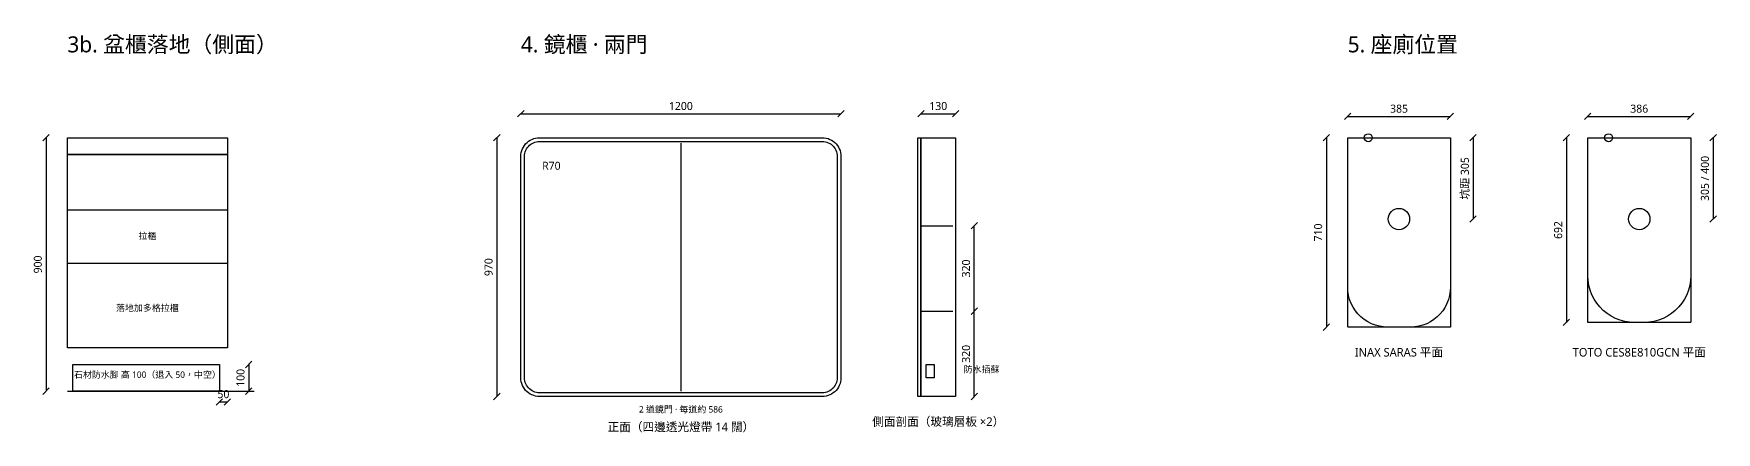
# Model space of a CAD drawing. Header units: millimetres. Extents: x -210 to 15722, y -2432 to 450.
# Drawn here: x 9414 to 15722, y -1104 to 390 of the extents above; entities that cross this region are included whole.
import ezdxf
from ezdxf.enums import TextEntityAlignment as Align

# ---------------------------------------------------------------- set-up
doc = ezdxf.new("R2010")
doc.units = ezdxf.units.MM
doc.linetypes.add('DASHED', pattern=[1.524, 1.27, -0.254])
for name, color, linetype in [('DETAIL', 8, 'CONTINUOUS'), ('DIM', 30, 'CONTINUOUS'), ('FLOOR', 7, 'CONTINUOUS'), ('HIDDEN', 8, 'DASHED'), ('LIGHT', 2, 'CONTINUOUS'), ('OUTLINE', 7, 'CONTINUOUS'), ('SERVICES', 1, 'CONTINUOUS'), ('STONE', 8, 'CONTINUOUS'), ('TEXT', 7, 'CONTINUOUS')]:
    doc.layers.add(name, color=color, linetype=linetype)
doc.styles.add('CJK', font='msjh.ttc')

msp = doc.modelspace()

# ---------------------------------------------------------------- linework, layer by layer
at = {"layer": 'DETAIL'}
for points in [[(9540, -270), (10140, -270)], [(12740, -330), (12860, -330)], [(9540, -470), (10140, -470)], [(12740, -650), (12860, -650)]]:
    msp.add_lwpolyline(points, dxfattribs=at)
for centre in [(14532, -305), (15433, -305)]:
    msp.add_circle(centre, 40, dxfattribs=at)
at = {"layer": 'DIM'}
for points in [[(11228, 78), (11252, 102)], [(11240, 90), (12440, 90)], [(12428, 78), (12452, 102)], [(12728, 78), (12752, 102)], [(12740, 90), (12870, 90)], [(12858, 78), (12882, 102)], [(14328, 68), (14352, 92)], [(14340, 80), (14725, 80)], [(14713, 68), (14737, 92)], [(15228, 68), (15252, 92)], [(15240, 80), (15626, 80)], [(15614, 68), (15638, 92)], [(9448, -12), (9472, 12)], [(9460, 0), (9460, -950)], [(11138, -12), (11162, 12)], [(11150, 0), (11150, -970)], [(14248, -12), (14272, 12)], [(14260, 0), (14260, -710)], [(14798, -12), (14822, 12)], [(14810, 0), (14810, -305)], [(15148, -12), (15172, 12)], [(15160, 0), (15160, -692)], [(15698, -12), (15722, 12)], [(15710, 0), (15710, -305)], [(14798, -317), (14822, -293)], [(15698, -317), (15722, -293)], [(12928, -342), (12952, -318)], [(12940, -650), (12940, -330)], [(12928, -662), (12952, -638)], [(12928, -662), (12952, -638)], [(12940, -970), (12940, -650)], [(15148, -704), (15172, -680)], [(14248, -722), (14272, -698)], [(10208, -862), (10232, -838)], [(10220, -850), (10220, -950)], [(9448, -962), (9472, -938)], [(10208, -962), (10232, -938)], [(10098, -1002), (10122, -978)], [(10110, -990), (10140, -990)], [(10128, -1002), (10152, -978)], [(11138, -982), (11162, -958)], [(12928, -982), (12952, -958)]]:
    msp.add_lwpolyline(points, dxfattribs=at)
at = {"layer": 'FLOOR'}
msp.add_lwpolyline([(9540, -950), (10240, -950)], dxfattribs=at)
at = {"layer": 'HIDDEN'}
for points in [[(12728, 0), (12740, 0), (12740, -970), (12728, -970)], [(14340, 0), (14725, 0), (14725, -710), (14340, -710)], [(15240, 0), (15626, 0), (15626, -692), (15240, -692)]]:
    msp.add_lwpolyline(points, close=True, dxfattribs=at)
at = {"layer": 'LIGHT'}
msp.add_lwpolyline([(11310, -14), (12370, -14), (12375.9, -14.3), (12381.6, -15.2), (12387.3, -16.7), (12392.8, -18.8), (12398, -21.5), (12402.9, -24.7), (12407.5, -28.4), (12411.6, -32.5), (12415.3, -37.1), (12418.5, -42), (12421.2, -47.2), (12423.3, -52.7), (12424.8, -58.4), (12425.7, -64.1), (12426, -70), (12426, -900), (12425.7, -905.9), (12424.8, -911.6), (12423.3, -917.3), (12421.2, -922.8), (12418.5, -928), (12415.3, -932.9), (12411.6, -937.5), (12407.5, -941.6), (12402.9, -945.3), (12398, -948.5), (12392.8, -951.2), (12387.3, -953.3), (12381.6, -954.8), (12375.9, -955.7), (12370, -956), (11310, -956), (11304.1, -955.7), (11298.4, -954.8), (11292.7, -953.3), (11287.2, -951.2), (11282, -948.5), (11277.1, -945.3), (11272.5, -941.6), (11268.4, -937.5), (11264.7, -932.9), (11261.5, -928), (11258.8, -922.8), (11256.7, -917.3), (11255.2, -911.6), (11254.3, -905.9), (11254, -900), (11254, -70), (11254.3, -64.1), (11255.2, -58.4), (11256.7, -52.7), (11258.8, -47.2), (11261.5, -42), (11264.7, -37.1), (11268.4, -32.5), (11272.5, -28.4), (11277.1, -24.7), (11282, -21.5), (11287.2, -18.8), (11292.7, -16.7), (11298.4, -15.2), (11304.1, -14.3), (11310, -14)], close=True, dxfattribs=at)
at = {"layer": 'OUTLINE'}
for points in [[(9540, 0), (10140, 0), (10140, -63), (9540, -63)], [(11310, 0), (12370, 0), (12377.3, -0.4), (12384.6, -1.5), (12391.6, -3.4), (12398.5, -6.1), (12405, -9.4), (12411.1, -13.4), (12416.8, -18), (12422, -23.2), (12426.6, -28.9), (12430.6, -35), (12433.9, -41.5), (12436.6, -48.4), (12438.5, -55.4), (12439.6, -62.7), (12440, -70), (12440, -900), (12439.6, -907.3), (12438.5, -914.6), (12436.6, -921.6), (12433.9, -928.5), (12430.6, -935), (12426.6, -941.1), (12422, -946.8), (12416.8, -952), (12411.1, -956.6), (12405, -960.6), (12398.5, -963.9), (12391.6, -966.6), (12384.6, -968.5), (12377.3, -969.6), (12370, -970), (11310, -970), (11302.7, -969.6), (11295.4, -968.5), (11288.4, -966.6), (11281.5, -963.9), (11275, -960.6), (11268.9, -956.6), (11263.2, -952), (11258, -946.8), (11253.4, -941.1), (11249.4, -935), (11246.1, -928.5), (11243.4, -921.6), (11241.5, -914.6), (11240.4, -907.3), (11240, -900), (11240, -70), (11240.4, -62.7), (11241.5, -55.4), (11243.4, -48.4), (11246.1, -41.5), (11249.4, -35), (11253.4, -28.9), (11258, -23.2), (11263.2, -18), (11268.9, -13.4), (11275, -9.4), (11281.5, -6.1), (11288.4, -3.4), (11295.4, -1.5), (11302.7, -0.4), (11310, 0)], [(12740, 0), (12870, 0), (12870, -970), (12740, -970)], [(14340, 0), (14725, 0), (14725, -560), (14724.2, -575.7), (14721.7, -591.2), (14717.7, -606.4), (14712, -621), (14704.9, -635), (14696.4, -648.2), (14686.5, -660.4), (14675.4, -671.5), (14663.2, -681.4), (14650, -689.9), (14636, -697), (14621.4, -702.7), (14606.2, -706.7), (14590.7, -709.2), (14575, -710), (14490, -710), (14474.3, -709.2), (14458.8, -706.7), (14443.6, -702.7), (14429, -697), (14415, -689.9), (14401.8, -681.4), (14389.6, -671.5), (14378.5, -660.4), (14368.6, -648.2), (14360.1, -635), (14353, -621), (14347.3, -606.4), (14343.3, -591.2), (14340.8, -575.7), (14340, -560)], [(15240, 0), (15626, 0), (15626, -517), (15625, -535.3), (15622.2, -553.4), (15617.4, -571.1), (15610.9, -588.2), (15602.6, -604.5), (15592.6, -619.9), (15581.1, -634.1), (15568.1, -647.1), (15553.9, -658.6), (15538.5, -668.6), (15522.2, -676.9), (15505.1, -683.4), (15487.4, -688.2), (15469.3, -691), (15451, -692), (15415, -692), (15396.7, -691), (15378.6, -688.2), (15360.9, -683.4), (15343.8, -676.9), (15327.5, -668.6), (15312.1, -658.6), (15297.9, -647.1), (15284.9, -634.1), (15273.4, -619.9), (15263.4, -604.5), (15255.1, -588.2), (15248.6, -571.1), (15243.8, -553.4), (15241, -535.3), (15240, -517)], [(9540, -63), (10140, -63), (10140, -787), (9540, -787)]]:
    msp.add_lwpolyline(points, close=True, dxfattribs=at)
msp.add_lwpolyline([(11840, -20), (11840, -950)], dxfattribs=at)
at = {"layer": 'SERVICES'}
msp.add_lwpolyline([(12760, -850), (12790, -850), (12790, -900), (12760, -900)], close=True, dxfattribs=at)
for centre in [(14417, 0), (15318, 0)]:
    msp.add_circle(centre, 15, dxfattribs=at)
at = {"layer": 'STONE'}
msp.add_lwpolyline([(9560, -850), (10110, -850), (10110, -950), (9560, -950)], close=True, dxfattribs=at)

# ---------------------------------------------------------------- texts
at = {"layer": 'DIM', "style": 'CJK'}
for s, p in [('1200', (11840, 104)), ('130', (12805, 104)), ('385', (14532.5, 94)), ('386', (15433, 94)), ('50', (10125, -976))]:
    msp.add_text(s, height=30, dxfattribs=at).set_placement(p, align=Align.CENTER)
msp.add_text('R70', height=30, dxfattribs=at).set_placement((11320, -120))
for s, p in [('坑距 305', (14794, -152.5)), ('305 / 400', (15694, -152.5)), ('692', (15144, -346)), ('710', (14244, -355)), ('900', (9444, -475)), ('970', (11134, -485)), ('320', (12924, -490)), ('320', (12924, -810)), ('100', (10204, -900))]:
    msp.add_text(s, height=30, rotation=90, dxfattribs=at).set_placement(p, align=Align.CENTER)
at = {"layer": 'TEXT', "style": 'CJK'}
for s, height, p in [('3b. 盆櫃落地（側面）', 60, (9540, 320)), ('4. 鏡櫃 · 兩門', 60, (11240, 320)), ('5. 座廁位置', 60, (14340, 320)), ('防水插蘇', 24, (12900, -880))]:
    msp.add_text(s, height=height, dxfattribs=at).set_placement(p)
for s, height, p in [('拉櫃', 24, (9840, -380)), ('落地加多格拉櫃', 24, (9840, -650)), ('INAX SARAS 平面', 32, (14532, -820)), ('TOTO CES8E810GCN 平面', 32, (15433, -820)), ('石材防水腳 高 100（退入 50，中空）', 24, (9840, -900)), ('2 道鏡門 · 每道約 586', 24, (11840, -1030)), ('正面（四邊透光燈帶 14 闊）', 32, (11840, -1100)), ('側面剖面（玻璃層板 ×2）', 32, (12805, -1080))]:
    msp.add_text(s, height=height, dxfattribs=at).set_placement(p, align=Align.CENTER)

doc.saveas('drawing.dxf')
